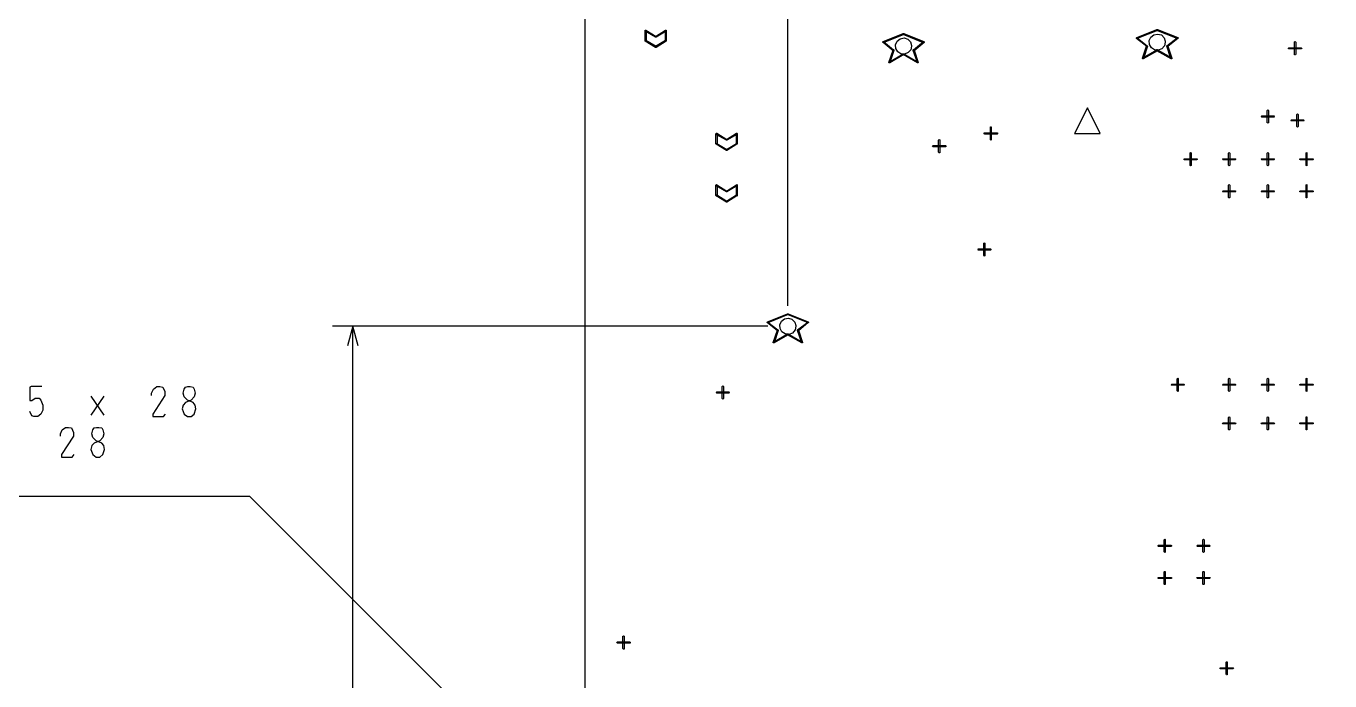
# Model space of a CAD drawing. Header units: millimetres. Extents: x 0 to 1189, y 35 to 806.
# Drawn here: x 420.8 to 538.6, y 523.8 to 582.9 of the extents above; entities that cross this region are included whole.
import ezdxf

# ---------------------------------------------------------------- set-up
doc = ezdxf.new("R2010")
doc.units = ezdxf.units.MM
doc.layers.add('Pen 1', color=7, linetype='Continuous')

msp = doc.modelspace()

# ---------------------------------------------------------------- linework, layer by layer
at = {"layer": 'Pen 1', "color": 7, "lineweight": 30}
for p, q in [((489.65, 557.62), (489.65, 624.53)), ((487.83, 555.78), (448.52, 555.78)), ((450.35, 395.9), (450.35, 555.78)), ((426.67, 549.47), (427.85, 547.75)), ((427.85, 549.47), (426.67, 547.75))]:
    msp.add_line(p, q, dxfattribs=at)
for points in [[(577.65, 395.9), (577.65, 432.58), (471.33, 432.58), (471.33, 617.75), (819.7, 617.75), (819.7, 432.58), (756.45, 432.58), (756.45, 395.9), (577.65, 395.9)], [(477.75, 581.97), (477.75, 581.95), (477.75, 581.92), (477.73, 581.9), (477.7, 581.9), (476.77, 582.45), (476.75, 582.47), (476.75, 582.53), (476.8, 582.53), (476.83, 582.53), (477.75, 581.97)], [(477.75, 581.97), (477.75, 581.95), (477.75, 581.92), (477.73, 581.9), (477.7, 581.9), (476.77, 582.45), (476.75, 582.47), (476.75, 582.53), (476.8, 582.53), (476.83, 582.53), (477.75, 581.97)], [(476.75, 582.5), (476.77, 582.53), (476.8, 582.53), (476.83, 582.53), (476.85, 582.5), (476.85, 581.58), (476.83, 581.55), (476.8, 581.53), (476.77, 581.55), (476.75, 581.58), (476.75, 582.5)], [(476.75, 582.5), (476.77, 582.53), (476.8, 582.53), (476.83, 582.53), (476.85, 582.5), (476.85, 581.58), (476.83, 581.55), (476.8, 581.53), (476.77, 581.55), (476.75, 581.58), (476.75, 582.5)], [(478.6, 582.53), (478.65, 582.53), (478.67, 582.53), (478.67, 582.47), (478.65, 582.45), (477.75, 581.9), (477.7, 581.9), (477.67, 581.92), (477.67, 581.95), (477.7, 581.97), (478.6, 582.53)], [(478.6, 582.53), (478.65, 582.53), (478.67, 582.53), (478.67, 582.47), (478.65, 582.45), (477.75, 581.9), (477.7, 581.9), (477.67, 581.92), (477.67, 581.95), (477.7, 581.97), (478.6, 582.53)], [(478.67, 581.58), (478.67, 581.55), (478.62, 581.53), (478.6, 581.55), (478.6, 581.58), (478.6, 582.5), (478.6, 582.53), (478.62, 582.53), (478.67, 582.53), (478.67, 582.5), (478.67, 581.58)], [(478.67, 581.58), (478.67, 581.55), (478.62, 581.53), (478.6, 581.55), (478.6, 581.58), (478.6, 582.5), (478.6, 582.53), (478.62, 582.53), (478.67, 582.53), (478.67, 582.5), (478.67, 581.58)], [(500.08, 582.22), (500.12, 582.22), (500.15, 582.2), (500.15, 582.17), (500.12, 582.15), (498.27, 581.4), (498.25, 581.42), (498.23, 581.45), (498.23, 581.47), (498.25, 581.5), (500.08, 582.22)], [(500.08, 582.22), (500.12, 582.22), (500.15, 582.2), (500.15, 582.17), (500.12, 582.15), (498.27, 581.4), (498.25, 581.42), (498.23, 581.45), (498.23, 581.47), (498.25, 581.5), (500.08, 582.22)], [(501.95, 581.5), (501.98, 581.47), (501.98, 581.45), (501.95, 581.42), (501.92, 581.4), (500.08, 582.15), (500.05, 582.17), (500.05, 582.2), (500.08, 582.22), (500.12, 582.22), (501.95, 581.5)], [(501.95, 581.5), (501.98, 581.47), (501.98, 581.45), (501.95, 581.42), (501.92, 581.4), (500.08, 582.15), (500.05, 582.17), (500.05, 582.2), (500.08, 582.22), (500.12, 582.22), (501.95, 581.5)], [(523, 582.6), (523.05, 582.6), (523.08, 582.58), (523.08, 582.53), (523.05, 582.5), (523.03, 582.5), (523.05, 582.5), (521.2, 581.78), (521.17, 581.78), (521.15, 581.8), (521.15, 581.85), (521.17, 581.88), (523, 582.6)], [(523, 582.6), (523.05, 582.6), (523.08, 582.58), (523.08, 582.53), (523.05, 582.5), (523.03, 582.5), (523.05, 582.5), (521.2, 581.78), (521.17, 581.78), (521.15, 581.8), (521.15, 581.85), (521.17, 581.88), (523, 582.6)], [(523.75, 581.45), (523.67, 581.12), (523.45, 580.85), (523.12, 580.72), (522.78, 580.75), (522.5, 580.95), (522.33, 581.25), (522.3, 581.6), (522.45, 581.9), (522.72, 582.12), (523.05, 582.17), (523.4, 582.1), (523.65, 581.85), (523.75, 581.53), (523.75, 581.45)], [(523.75, 581.45), (523.67, 581.12), (523.45, 580.85), (523.12, 580.72), (522.78, 580.75), (522.5, 580.95), (522.33, 581.25), (522.3, 581.6), (522.45, 581.9), (522.72, 582.12), (523.05, 582.17), (523.4, 582.1), (523.65, 581.85), (523.75, 581.53), (523.75, 581.45)], [(524.88, 581.88), (524.9, 581.85), (524.9, 581.8), (524.88, 581.78), (524.85, 581.78), (524.83, 581.78), (523, 582.5), (522.97, 582.53), (522.97, 582.58), (523, 582.6), (523.03, 582.6), (523.05, 582.6), (524.88, 581.88)], [(524.88, 581.88), (524.9, 581.85), (524.9, 581.8), (524.88, 581.78), (524.85, 581.78), (524.83, 581.78), (523, 582.5), (522.97, 582.53), (522.97, 582.58), (523, 582.6), (523.03, 582.6), (523.05, 582.6), (524.88, 581.88)], [(476.77, 581.53), (476.75, 581.58), (476.75, 581.6), (476.8, 581.62), (476.83, 581.62), (477.75, 581.08), (477.75, 581.03), (477.75, 581), (477.73, 580.97), (477.7, 580.97), (476.77, 581.53)], [(476.77, 581.53), (476.75, 581.58), (476.75, 581.6), (476.8, 581.62), (476.83, 581.62), (477.75, 581.08), (477.75, 581.03), (477.75, 581), (477.73, 580.97), (477.7, 580.97), (476.77, 581.53)], [(477.75, 580.97), (477.7, 580.97), (477.67, 581), (477.67, 581.03), (477.7, 581.08), (478.6, 581.62), (478.65, 581.62), (478.67, 581.6), (478.67, 581.58), (478.65, 581.53), (477.75, 580.97)], [(477.75, 580.97), (477.7, 580.97), (477.67, 581), (477.67, 581.03), (477.7, 581.08), (478.6, 581.62), (478.65, 581.62), (478.67, 581.6), (478.67, 581.58), (478.65, 581.53), (477.75, 580.97)], [(498.25, 581.42), (498.23, 581.45), (498.23, 581.47), (498.25, 581.5), (498.3, 581.5), (499.2, 580.75), (499.23, 580.72), (499.23, 580.7), (499.2, 580.67), (499.15, 580.67), (498.25, 581.42)], [(498.25, 581.42), (498.23, 581.45), (498.23, 581.47), (498.25, 581.5), (498.3, 581.5), (499.2, 580.75), (499.23, 580.72), (499.23, 580.7), (499.2, 580.67), (499.15, 580.67), (498.25, 581.42)], [(499.15, 580.72), (499.17, 580.75), (499.2, 580.78), (499.23, 580.75), (499.23, 580.7), (498.85, 579.6), (498.85, 579.58), (498.8, 579.58), (498.77, 579.6), (498.77, 579.62), (499.15, 580.72)], [(499.15, 580.72), (499.17, 580.75), (499.2, 580.78), (499.23, 580.75), (499.23, 580.7), (498.85, 579.6), (498.85, 579.58), (498.8, 579.58), (498.77, 579.6), (498.77, 579.62), (499.15, 580.72)], [(500.83, 581.1), (500.75, 580.75), (500.52, 580.5), (500.2, 580.35), (499.85, 580.4), (499.58, 580.58), (499.4, 580.88), (499.38, 581.22), (499.52, 581.55), (499.8, 581.75), (500.15, 581.83), (500.48, 581.72), (500.73, 581.47), (500.83, 581.15), (500.83, 581.1)], [(500.83, 581.1), (500.75, 580.75), (500.52, 580.5), (500.2, 580.35), (499.85, 580.4), (499.58, 580.58), (499.4, 580.88), (499.38, 581.22), (499.52, 581.55), (499.8, 581.75), (500.15, 581.83), (500.48, 581.72), (500.73, 581.47), (500.83, 581.15), (500.83, 581.1)], [(501.05, 580.67), (501, 580.67), (500.98, 580.7), (500.98, 580.72), (501, 580.75), (501.9, 581.5), (501.95, 581.5), (501.98, 581.47), (501.98, 581.45), (501.98, 581.42), (501.05, 580.67)], [(501.05, 580.67), (501, 580.67), (500.98, 580.7), (500.98, 580.72), (501, 580.75), (501.9, 581.5), (501.95, 581.5), (501.98, 581.47), (501.98, 581.45), (501.98, 581.42), (501.05, 580.67)], [(501.42, 579.62), (501.42, 579.6), (501.4, 579.58), (501.38, 579.58), (501.35, 579.6), (500.98, 580.7), (500.98, 580.75), (501, 580.78), (501.05, 580.75), (501.05, 580.72), (501.42, 579.62)], [(501.42, 579.62), (501.42, 579.6), (501.4, 579.58), (501.38, 579.58), (501.35, 579.6), (500.98, 580.7), (500.98, 580.75), (501, 580.78), (501.05, 580.75), (501.05, 580.72), (501.42, 579.62)], [(521.15, 581.78), (521.15, 581.83), (521.15, 581.85), (521.17, 581.88), (521.22, 581.85), (522.12, 581.12), (522.15, 581.1), (522.15, 581.05), (522.1, 581.05), (522.08, 581.05), (521.15, 581.78)], [(521.15, 581.78), (521.15, 581.83), (521.15, 581.85), (521.17, 581.88), (521.22, 581.85), (522.12, 581.12), (522.15, 581.1), (522.15, 581.05), (522.1, 581.05), (522.08, 581.05), (521.15, 581.78)], [(522.05, 581.1), (522.08, 581.12), (522.12, 581.12), (522.15, 581.1), (522.15, 581.08), (521.78, 579.97), (521.75, 579.95), (521.72, 579.95), (521.7, 579.97), (521.7, 580), (522.05, 581.1)], [(522.05, 581.1), (522.08, 581.12), (522.12, 581.12), (522.15, 581.1), (522.15, 581.08), (521.78, 579.97), (521.75, 579.95), (521.72, 579.95), (521.7, 579.97), (521.7, 580), (522.05, 581.1)], [(521.75, 579.95), (521.72, 579.95), (521.7, 579.97), (521.7, 580), (521.72, 580.03), (523, 580.75), (523.03, 580.78), (523.05, 580.75), (523.08, 580.7), (523.05, 580.67), (521.75, 579.95)], [(521.75, 579.95), (521.72, 579.95), (521.7, 579.97), (521.7, 580), (521.72, 580.03), (523, 580.75), (523.03, 580.78), (523.05, 580.75), (523.08, 580.7), (523.05, 580.67), (521.75, 579.95)], [(523, 580.67), (522.97, 580.7), (522.97, 580.75), (523, 580.78), (523.05, 580.75), (524.33, 580.03), (524.35, 580), (524.35, 579.97), (524.33, 579.95), (524.28, 579.95), (523, 580.67)], [(523, 580.67), (522.97, 580.7), (522.97, 580.75), (523, 580.78), (523.05, 580.75), (524.33, 580.03), (524.35, 580), (524.35, 579.97), (524.33, 579.95), (524.28, 579.95), (523, 580.67)], [(523.97, 581.05), (523.92, 581.05), (523.9, 581.05), (523.9, 581.1), (523.9, 581.12), (524.83, 581.85), (524.85, 581.88), (524.9, 581.85), (524.9, 581.83), (524.88, 581.78), (523.97, 581.05)], [(523.97, 581.05), (523.92, 581.05), (523.9, 581.05), (523.9, 581.1), (523.9, 581.12), (524.83, 581.85), (524.85, 581.88), (524.9, 581.85), (524.9, 581.83), (524.88, 581.78), (523.97, 581.05)], [(524.35, 580), (524.35, 579.97), (524.33, 579.95), (524.28, 579.95), (524.25, 579.97), (523.9, 581.08), (523.9, 581.1), (523.92, 581.12), (523.95, 581.12), (523.97, 581.1), (524.35, 580)], [(524.35, 580), (524.35, 579.97), (524.33, 579.95), (524.28, 579.95), (524.25, 579.97), (523.9, 581.08), (523.9, 581.1), (523.92, 581.12), (523.95, 581.12), (523.97, 581.1), (524.35, 580)], [(534.92, 580.85), (534.88, 580.85), (534.88, 580.9), (534.88, 580.92), (534.92, 580.95), (536.03, 580.95), (536.05, 580.92), (536.08, 580.9), (536.05, 580.85), (536.03, 580.85), (534.92, 580.85)], [(534.92, 580.85), (534.88, 580.85), (534.88, 580.9), (534.88, 580.92), (534.92, 580.95), (536.03, 580.95), (536.05, 580.92), (536.08, 580.9), (536.05, 580.85), (536.03, 580.85), (534.92, 580.85)], [(535.42, 581.45), (535.42, 581.47), (535.47, 581.5), (535.5, 581.47), (535.53, 581.45), (535.53, 580.35), (535.5, 580.3), (535.47, 580.3), (535.42, 580.3), (535.42, 580.35), (535.42, 581.45)], [(535.42, 581.45), (535.42, 581.47), (535.47, 581.5), (535.5, 581.47), (535.53, 581.45), (535.53, 580.35), (535.5, 580.3), (535.47, 580.3), (535.42, 580.3), (535.42, 580.35), (535.42, 581.45)], [(498.85, 579.58), (498.8, 579.58), (498.77, 579.6), (498.77, 579.62), (498.8, 579.65), (500.08, 580.4), (500.12, 580.4), (500.15, 580.38), (500.15, 580.35), (500.12, 580.33), (498.85, 579.58)], [(498.85, 579.58), (498.8, 579.58), (498.77, 579.6), (498.77, 579.62), (498.8, 579.65), (500.08, 580.4), (500.12, 580.4), (500.15, 580.38), (500.15, 580.35), (500.12, 580.33), (498.85, 579.58)], [(500.08, 580.33), (500.05, 580.35), (500.05, 580.38), (500.1, 580.4), (500.12, 580.4), (501.4, 579.65), (501.42, 579.62), (501.42, 579.6), (501.4, 579.58), (501.35, 579.58), (500.08, 580.33)], [(500.08, 580.33), (500.05, 580.35), (500.05, 580.38), (500.1, 580.4), (500.12, 580.4), (501.4, 579.65), (501.42, 579.62), (501.42, 579.6), (501.4, 579.58), (501.35, 579.58), (500.08, 580.33)], [(516.72, 575.53), (515.55, 573.2), (517.88, 573.2), (516.72, 575.53)], [(516.72, 575.53), (515.55, 573.2), (517.88, 573.2), (516.72, 575.53)], [(532.97, 575.28), (533, 575.3), (533.03, 575.33), (533.05, 575.3), (533.08, 575.28), (533.08, 574.17), (533.05, 574.15), (533.03, 574.12), (533, 574.15), (532.97, 574.17), (532.97, 575.28)], [(532.97, 575.28), (533, 575.3), (533.03, 575.33), (533.05, 575.3), (533.08, 575.28), (533.08, 574.17), (533.05, 574.15), (533.03, 574.12), (533, 574.15), (532.97, 574.17), (532.97, 575.28)], [(535.65, 574.92), (535.67, 574.95), (535.7, 574.97), (535.72, 574.95), (535.75, 574.92), (535.75, 573.83), (535.72, 573.8), (535.7, 573.78), (535.67, 573.8), (535.65, 573.83), (535.65, 574.92)], [(535.65, 574.92), (535.67, 574.95), (535.7, 574.97), (535.72, 574.95), (535.75, 574.92), (535.75, 573.83), (535.72, 573.8), (535.7, 573.78), (535.67, 573.8), (535.65, 573.83), (535.65, 574.92)], [(507.95, 573.75), (507.95, 573.8), (508, 573.8), (508.02, 573.8), (508.02, 573.75), (508.02, 572.65), (508.02, 572.62), (508, 572.6), (507.95, 572.62), (507.95, 572.65), (507.95, 573.75)], [(507.95, 573.75), (507.95, 573.8), (508, 573.8), (508.02, 573.8), (508.02, 573.75), (508.02, 572.65), (508.02, 572.62), (508, 572.6), (507.95, 572.62), (507.95, 572.65), (507.95, 573.75)], [(532.47, 574.67), (532.45, 574.7), (532.42, 574.72), (532.45, 574.75), (532.47, 574.78), (533.58, 574.78), (533.6, 574.75), (533.62, 574.72), (533.6, 574.7), (533.58, 574.67), (532.47, 574.67)], [(532.47, 574.67), (532.45, 574.7), (532.42, 574.72), (532.45, 574.75), (532.47, 574.78), (533.58, 574.78), (533.6, 574.75), (533.62, 574.72), (533.6, 574.7), (533.58, 574.67), (532.47, 574.67)], [(535.15, 574.33), (535.12, 574.35), (535.1, 574.38), (535.12, 574.4), (535.15, 574.42), (536.25, 574.42), (536.28, 574.4), (536.3, 574.38), (536.28, 574.35), (536.25, 574.33), (535.15, 574.33)], [(535.15, 574.33), (535.12, 574.35), (535.1, 574.38), (535.12, 574.4), (535.15, 574.42), (536.25, 574.42), (536.28, 574.4), (536.3, 574.38), (536.28, 574.35), (536.25, 574.33), (535.15, 574.33)], [(484.15, 572.67), (484.17, 572.62), (484.15, 572.6), (484.12, 572.58), (484.1, 572.58), (483.17, 573.12), (483.15, 573.17), (483.17, 573.2), (483.2, 573.22), (483.23, 573.22), (484.15, 572.67)], [(484.15, 572.67), (484.17, 572.62), (484.15, 572.6), (484.12, 572.58), (484.1, 572.58), (483.17, 573.12), (483.15, 573.17), (483.17, 573.2), (483.2, 573.22), (483.23, 573.22), (484.15, 572.67)], [(483.15, 573.17), (483.17, 573.2), (483.2, 573.22), (483.23, 573.2), (483.25, 573.17), (483.25, 572.25), (483.23, 572.22), (483.2, 572.22), (483.17, 572.22), (483.15, 572.25), (483.15, 573.17)], [(483.15, 573.17), (483.17, 573.2), (483.2, 573.22), (483.23, 573.2), (483.25, 573.17), (483.25, 572.25), (483.23, 572.22), (483.2, 572.22), (483.17, 572.22), (483.15, 572.25), (483.15, 573.17)], [(485.02, 573.22), (485.05, 573.22), (485.08, 573.2), (485.08, 573.17), (485.05, 573.12), (484.15, 572.58), (484.1, 572.58), (484.08, 572.6), (484.08, 572.62), (484.1, 572.67), (485.02, 573.22)], [(485.02, 573.22), (485.05, 573.22), (485.08, 573.2), (485.08, 573.17), (485.05, 573.12), (484.15, 572.58), (484.1, 572.58), (484.08, 572.6), (484.08, 572.62), (484.1, 572.67), (485.02, 573.22)], [(485.08, 572.25), (485.08, 572.22), (485.05, 572.22), (485, 572.22), (485, 572.25), (485, 573.17), (485, 573.2), (485.05, 573.22), (485.08, 573.2), (485.08, 573.17), (485.08, 572.25)], [(485.08, 572.25), (485.08, 572.22), (485.05, 572.22), (485, 572.22), (485, 572.25), (485, 573.17), (485, 573.2), (485.05, 573.22), (485.08, 573.2), (485.08, 573.17), (485.08, 572.25)], [(503.27, 572.6), (503.3, 572.62), (503.33, 572.65), (503.38, 572.62), (503.38, 572.6), (503.38, 571.5), (503.38, 571.45), (503.33, 571.45), (503.3, 571.45), (503.27, 571.5), (503.27, 572.6)], [(503.27, 572.6), (503.3, 572.62), (503.33, 572.65), (503.38, 572.62), (503.38, 572.6), (503.38, 571.5), (503.38, 571.45), (503.33, 571.45), (503.3, 571.45), (503.27, 571.5), (503.27, 572.6)], [(507.45, 573.15), (507.4, 573.17), (507.4, 573.2), (507.4, 573.25), (507.45, 573.25), (508.55, 573.25), (508.58, 573.25), (508.58, 573.2), (508.58, 573.17), (508.55, 573.15), (507.45, 573.15)], [(507.45, 573.15), (507.4, 573.17), (507.4, 573.2), (507.4, 573.25), (507.45, 573.25), (508.55, 573.25), (508.58, 573.25), (508.58, 573.2), (508.58, 573.17), (508.55, 573.15), (507.45, 573.15)], [(483.17, 572.22), (483.15, 572.25), (483.17, 572.28), (483.2, 572.3), (483.23, 572.3), (484.15, 571.75), (484.17, 571.72), (484.15, 571.67), (484.12, 571.67), (484.1, 571.67), (483.17, 572.22)], [(483.17, 572.22), (483.15, 572.25), (483.17, 572.28), (483.2, 572.3), (483.23, 572.3), (484.15, 571.75), (484.17, 571.72), (484.15, 571.67), (484.12, 571.67), (484.1, 571.67), (483.17, 572.22)], [(484.15, 571.67), (484.1, 571.67), (484.08, 571.67), (484.08, 571.72), (484.1, 571.75), (485.02, 572.3), (485.05, 572.3), (485.08, 572.28), (485.08, 572.25), (485.05, 572.22), (484.15, 571.67)], [(484.15, 571.67), (484.1, 571.67), (484.08, 571.67), (484.08, 571.72), (484.1, 571.75), (485.02, 572.3), (485.05, 572.3), (485.08, 572.28), (485.08, 572.25), (485.05, 572.22), (484.15, 571.67)], [(502.77, 572), (502.75, 572), (502.73, 572.05), (502.75, 572.08), (502.77, 572.1), (503.88, 572.1), (503.92, 572.08), (503.92, 572.05), (503.92, 572), (503.88, 572), (502.77, 572)], [(502.77, 572), (502.75, 572), (502.73, 572.05), (502.75, 572.08), (502.77, 572.1), (503.88, 572.1), (503.92, 572.08), (503.92, 572.05), (503.92, 572), (503.88, 572), (502.77, 572)], [(526, 571.42), (526, 571.45), (526.03, 571.47), (526.08, 571.45), (526.08, 571.42), (526.08, 570.33), (526.08, 570.3), (526.03, 570.28), (526, 570.3), (526, 570.33), (526, 571.42)], [(526, 571.42), (526, 571.45), (526.03, 571.47), (526.08, 571.45), (526.08, 571.42), (526.08, 570.33), (526.08, 570.3), (526.03, 570.28), (526, 570.3), (526, 570.33), (526, 571.42)], [(529.47, 571.42), (529.5, 571.45), (529.53, 571.47), (529.55, 571.45), (529.58, 571.42), (529.58, 570.33), (529.55, 570.3), (529.53, 570.28), (529.5, 570.3), (529.47, 570.33), (529.47, 571.42)], [(529.47, 571.42), (529.5, 571.45), (529.53, 571.47), (529.55, 571.45), (529.58, 571.42), (529.58, 570.33), (529.55, 570.3), (529.53, 570.28), (529.5, 570.3), (529.47, 570.33), (529.47, 571.42)], [(532.97, 571.42), (533, 571.45), (533.03, 571.47), (533.05, 571.45), (533.08, 571.42), (533.08, 570.33), (533.05, 570.3), (533.03, 570.28), (533, 570.3), (532.97, 570.33), (532.97, 571.42)], [(532.97, 571.42), (533, 571.45), (533.03, 571.47), (533.05, 571.45), (533.08, 571.42), (533.08, 570.33), (533.05, 570.3), (533.03, 570.28), (533, 570.3), (532.97, 570.33), (532.97, 571.42)], [(536.47, 571.42), (536.47, 571.45), (536.53, 571.47), (536.55, 571.45), (536.55, 571.42), (536.55, 570.33), (536.55, 570.3), (536.53, 570.28), (536.47, 570.3), (536.47, 570.33), (536.47, 571.42)], [(536.47, 571.42), (536.47, 571.45), (536.53, 571.47), (536.55, 571.45), (536.55, 571.42), (536.55, 570.33), (536.55, 570.3), (536.53, 570.28), (536.47, 570.3), (536.47, 570.33), (536.47, 571.42)], [(525.47, 570.83), (525.45, 570.85), (525.45, 570.88), (525.45, 570.9), (525.47, 570.92), (526.58, 570.92), (526.62, 570.9), (526.62, 570.88), (526.62, 570.85), (526.58, 570.83), (525.47, 570.83)], [(525.47, 570.83), (525.45, 570.85), (525.45, 570.88), (525.45, 570.9), (525.47, 570.92), (526.58, 570.92), (526.62, 570.9), (526.62, 570.88), (526.62, 570.85), (526.58, 570.83), (525.47, 570.83)], [(528.97, 570.83), (528.95, 570.85), (528.92, 570.88), (528.95, 570.9), (528.97, 570.92), (530.08, 570.92), (530.1, 570.9), (530.12, 570.88), (530.1, 570.85), (530.08, 570.83), (528.97, 570.83)], [(528.97, 570.83), (528.95, 570.85), (528.92, 570.88), (528.95, 570.9), (528.97, 570.92), (530.08, 570.92), (530.1, 570.9), (530.12, 570.88), (530.1, 570.85), (530.08, 570.83), (528.97, 570.83)], [(532.47, 570.83), (532.45, 570.85), (532.42, 570.88), (532.45, 570.9), (532.47, 570.92), (533.58, 570.92), (533.6, 570.9), (533.62, 570.88), (533.6, 570.85), (533.58, 570.83), (532.47, 570.83)], [(532.47, 570.83), (532.45, 570.85), (532.42, 570.88), (532.45, 570.9), (532.47, 570.92), (533.58, 570.92), (533.6, 570.9), (533.62, 570.88), (533.6, 570.85), (533.58, 570.83), (532.47, 570.83)], [(535.97, 570.83), (535.92, 570.85), (535.92, 570.88), (535.92, 570.9), (535.97, 570.92), (537.08, 570.92), (537.1, 570.9), (537.1, 570.88), (537.1, 570.85), (537.08, 570.83), (535.97, 570.83)], [(535.97, 570.83), (535.92, 570.85), (535.92, 570.88), (535.92, 570.9), (535.97, 570.92), (537.08, 570.92), (537.1, 570.9), (537.1, 570.88), (537.1, 570.85), (537.08, 570.83), (535.97, 570.83)], [(484.15, 568), (484.17, 567.97), (484.15, 567.95), (484.12, 567.92), (484.1, 567.92), (483.17, 568.47), (483.15, 568.5), (483.17, 568.55), (483.2, 568.58), (483.23, 568.55), (484.15, 568)], [(484.15, 568), (484.17, 567.97), (484.15, 567.95), (484.12, 567.92), (484.1, 567.92), (483.17, 568.47), (483.15, 568.5), (483.17, 568.55), (483.2, 568.58), (483.23, 568.55), (484.15, 568)], [(483.15, 568.53), (483.17, 568.55), (483.2, 568.58), (483.23, 568.55), (483.25, 568.53), (483.25, 567.6), (483.23, 567.58), (483.2, 567.55), (483.17, 567.58), (483.15, 567.6), (483.15, 568.53)], [(483.15, 568.53), (483.17, 568.55), (483.2, 568.58), (483.23, 568.55), (483.25, 568.53), (483.25, 567.6), (483.23, 567.58), (483.2, 567.55), (483.17, 567.58), (483.15, 567.6), (483.15, 568.53)], [(485.02, 568.55), (485.05, 568.58), (485.08, 568.55), (485.08, 568.5), (485.05, 568.47), (484.15, 567.92), (484.1, 567.92), (484.08, 567.95), (484.08, 567.97), (484.1, 568), (485.02, 568.55)], [(485.02, 568.55), (485.05, 568.58), (485.08, 568.55), (485.08, 568.5), (485.05, 568.47), (484.15, 567.92), (484.1, 567.92), (484.08, 567.95), (484.08, 567.97), (484.1, 568), (485.02, 568.55)], [(485.08, 567.6), (485.08, 567.58), (485.05, 567.55), (485, 567.58), (485, 567.6), (485, 568.53), (485, 568.55), (485.05, 568.58), (485.08, 568.55), (485.08, 568.53), (485.08, 567.6)], [(485.08, 567.6), (485.08, 567.58), (485.05, 567.55), (485, 567.58), (485, 567.6), (485, 568.53), (485, 568.55), (485.05, 568.58), (485.08, 568.55), (485.08, 568.53), (485.08, 567.6)], [(528.97, 567.92), (528.95, 567.92), (528.92, 567.97), (528.95, 568), (528.97, 568.03), (530.08, 568.03), (530.1, 568), (530.12, 567.97), (530.1, 567.92), (530.08, 567.92), (528.97, 567.92)], [(528.97, 567.92), (528.95, 567.92), (528.92, 567.97), (528.95, 568), (528.97, 568.03), (530.08, 568.03), (530.1, 568), (530.12, 567.97), (530.1, 567.92), (530.08, 567.92), (528.97, 567.92)], [(529.47, 568.53), (529.5, 568.55), (529.53, 568.58), (529.55, 568.55), (529.58, 568.53), (529.58, 567.42), (529.55, 567.38), (529.53, 567.38), (529.5, 567.38), (529.47, 567.42), (529.47, 568.53)], [(529.47, 568.53), (529.5, 568.55), (529.53, 568.58), (529.55, 568.55), (529.58, 568.53), (529.58, 567.42), (529.55, 567.38), (529.53, 567.38), (529.5, 567.38), (529.47, 567.42), (529.47, 568.53)], [(532.47, 567.92), (532.45, 567.92), (532.42, 567.97), (532.45, 568), (532.47, 568.03), (533.58, 568.03), (533.6, 568), (533.62, 567.97), (533.6, 567.92), (533.58, 567.92), (532.47, 567.92)], [(532.47, 567.92), (532.45, 567.92), (532.42, 567.97), (532.45, 568), (532.47, 568.03), (533.58, 568.03), (533.6, 568), (533.62, 567.97), (533.6, 567.92), (533.58, 567.92), (532.47, 567.92)], [(532.97, 568.53), (533, 568.55), (533.03, 568.58), (533.05, 568.55), (533.08, 568.53), (533.08, 567.42), (533.05, 567.38), (533.03, 567.38), (533, 567.38), (532.97, 567.42), (532.97, 568.53)], [(532.97, 568.53), (533, 568.55), (533.03, 568.58), (533.05, 568.55), (533.08, 568.53), (533.08, 567.42), (533.05, 567.38), (533.03, 567.38), (533, 567.38), (532.97, 567.42), (532.97, 568.53)], [(535.97, 567.92), (535.92, 567.92), (535.92, 567.97), (535.92, 568), (535.97, 568.03), (537.08, 568.03), (537.1, 568), (537.1, 567.97), (537.1, 567.92), (537.08, 567.92), (535.97, 567.92)], [(535.97, 567.92), (535.92, 567.92), (535.92, 567.97), (535.92, 568), (535.97, 568.03), (537.08, 568.03), (537.1, 568), (537.1, 567.97), (537.1, 567.92), (537.08, 567.92), (535.97, 567.92)], [(536.47, 568.53), (536.47, 568.55), (536.53, 568.58), (536.55, 568.55), (536.55, 568.53), (536.55, 567.42), (536.55, 567.38), (536.53, 567.38), (536.47, 567.38), (536.47, 567.42), (536.47, 568.53)], [(536.47, 568.53), (536.47, 568.55), (536.53, 568.58), (536.55, 568.55), (536.55, 568.53), (536.55, 567.42), (536.55, 567.38), (536.53, 567.38), (536.47, 567.38), (536.47, 567.42), (536.47, 568.53)], [(483.17, 567.58), (483.15, 567.6), (483.17, 567.62), (483.2, 567.65), (483.23, 567.65), (484.15, 567.1), (484.17, 567.08), (484.15, 567.03), (484.12, 567), (484.1, 567), (483.17, 567.58)], [(483.17, 567.58), (483.15, 567.6), (483.17, 567.62), (483.2, 567.65), (483.23, 567.65), (484.15, 567.1), (484.17, 567.08), (484.15, 567.03), (484.12, 567), (484.1, 567), (483.17, 567.58)], [(484.15, 567), (484.1, 567), (484.08, 567.03), (484.08, 567.08), (484.1, 567.1), (485.02, 567.65), (485.05, 567.65), (485.08, 567.62), (485.08, 567.6), (485.05, 567.58), (484.15, 567)], [(484.15, 567), (484.1, 567), (484.08, 567.03), (484.08, 567.08), (484.1, 567.1), (485.02, 567.65), (485.05, 567.65), (485.08, 567.62), (485.08, 567.6), (485.05, 567.58), (484.15, 567)], [(507.35, 563.28), (507.38, 563.3), (507.4, 563.33), (507.45, 563.3), (507.45, 563.28), (507.45, 562.17), (507.45, 562.15), (507.4, 562.12), (507.38, 562.15), (507.35, 562.17), (507.35, 563.28)], [(507.35, 563.28), (507.38, 563.3), (507.4, 563.33), (507.45, 563.3), (507.45, 563.28), (507.45, 562.17), (507.45, 562.15), (507.4, 562.12), (507.38, 562.15), (507.35, 562.17), (507.35, 563.28)], [(506.85, 562.67), (506.83, 562.7), (506.8, 562.72), (506.83, 562.75), (506.85, 562.78), (507.95, 562.78), (508, 562.75), (508, 562.72), (508, 562.7), (507.95, 562.67), (506.85, 562.67)], [(506.85, 562.67), (506.83, 562.7), (506.8, 562.72), (506.83, 562.75), (506.85, 562.78), (507.95, 562.78), (508, 562.75), (508, 562.72), (508, 562.7), (507.95, 562.67), (506.85, 562.67)], [(489.62, 556.92), (489.67, 556.92), (489.7, 556.9), (489.7, 556.88), (489.67, 556.85), (487.83, 556.1), (487.8, 556.1), (487.77, 556.12), (487.77, 556.17), (487.8, 556.2), (489.62, 556.92)], [(489.62, 556.92), (489.67, 556.92), (489.7, 556.9), (489.7, 556.88), (489.67, 556.85), (487.83, 556.1), (487.8, 556.1), (487.77, 556.12), (487.77, 556.17), (487.8, 556.2), (489.62, 556.92)], [(487.77, 556.12), (487.77, 556.15), (487.77, 556.17), (487.8, 556.2), (487.85, 556.17), (488.75, 555.45), (488.77, 555.42), (488.77, 555.4), (488.73, 555.38), (488.7, 555.38), (487.77, 556.12)], [(487.77, 556.12), (487.77, 556.15), (487.77, 556.17), (487.8, 556.2), (487.85, 556.17), (488.75, 555.45), (488.77, 555.42), (488.77, 555.4), (488.73, 555.38), (488.7, 555.38), (487.77, 556.12)], [(490.38, 555.78), (490.3, 555.45), (490.08, 555.17), (489.75, 555.05), (489.4, 555.1), (489.12, 555.28), (488.95, 555.58), (488.92, 555.92), (489.08, 556.25), (489.35, 556.45), (489.7, 556.53), (490.02, 556.42), (490.27, 556.17), (490.38, 555.85), (490.38, 555.78)], [(490.38, 555.78), (490.3, 555.45), (490.08, 555.17), (489.75, 555.05), (489.4, 555.1), (489.12, 555.28), (488.95, 555.58), (488.92, 555.92), (489.08, 556.25), (489.35, 556.45), (489.7, 556.53), (490.02, 556.42), (490.27, 556.17), (490.38, 555.85), (490.38, 555.78)], [(491.5, 556.2), (491.52, 556.17), (491.52, 556.12), (491.5, 556.1), (491.48, 556.1), (489.62, 556.85), (489.6, 556.88), (489.6, 556.9), (489.62, 556.92), (489.67, 556.92), (491.5, 556.2)], [(491.5, 556.2), (491.52, 556.17), (491.52, 556.12), (491.5, 556.1), (491.48, 556.1), (489.62, 556.85), (489.6, 556.88), (489.6, 556.9), (489.62, 556.92), (489.67, 556.92), (491.5, 556.2)], [(490.6, 555.38), (490.55, 555.38), (490.52, 555.4), (490.52, 555.42), (490.52, 555.45), (491.45, 556.17), (491.5, 556.2), (491.52, 556.17), (491.52, 556.15), (491.5, 556.12), (490.6, 555.38)], [(490.6, 555.38), (490.55, 555.38), (490.52, 555.4), (490.52, 555.42), (490.52, 555.45), (491.45, 556.17), (491.5, 556.2), (491.52, 556.17), (491.52, 556.15), (491.5, 556.12), (490.6, 555.38)], [(450.83, 554.03), (450.35, 555.78), (449.88, 554.03)], [(488.7, 555.42), (488.7, 555.45), (488.75, 555.45), (488.77, 555.45), (488.77, 555.4), (488.4, 554.3), (488.38, 554.28), (488.35, 554.28), (488.33, 554.3), (488.33, 554.33), (488.7, 555.42)], [(488.7, 555.42), (488.7, 555.45), (488.75, 555.45), (488.77, 555.45), (488.77, 555.4), (488.4, 554.3), (488.38, 554.28), (488.35, 554.28), (488.33, 554.3), (488.33, 554.33), (488.7, 555.42)], [(488.4, 554.28), (488.35, 554.28), (488.33, 554.3), (488.33, 554.33), (488.35, 554.35), (489.62, 555.1), (489.65, 555.1), (489.7, 555.08), (489.7, 555.05), (489.67, 555), (488.4, 554.28)], [(488.4, 554.28), (488.35, 554.28), (488.33, 554.3), (488.33, 554.33), (488.35, 554.35), (489.62, 555.1), (489.65, 555.1), (489.7, 555.08), (489.7, 555.05), (489.67, 555), (488.4, 554.28)], [(489.62, 555), (489.6, 555.05), (489.6, 555.08), (489.62, 555.1), (489.67, 555.1), (490.95, 554.35), (490.98, 554.33), (490.98, 554.3), (490.95, 554.28), (490.9, 554.28), (489.62, 555)], [(489.62, 555), (489.6, 555.05), (489.6, 555.08), (489.62, 555.1), (489.67, 555.1), (490.95, 554.35), (490.98, 554.33), (490.98, 554.3), (490.95, 554.28), (490.9, 554.28), (489.62, 555)], [(490.98, 554.33), (490.98, 554.3), (490.95, 554.28), (490.9, 554.28), (490.9, 554.3), (490.52, 555.4), (490.52, 555.45), (490.55, 555.45), (490.58, 555.45), (490.6, 555.42), (490.98, 554.33)], [(490.98, 554.33), (490.98, 554.3), (490.95, 554.28), (490.9, 554.28), (490.9, 554.3), (490.52, 555.4), (490.52, 555.45), (490.55, 555.45), (490.58, 555.45), (490.6, 555.42), (490.98, 554.33)], [(422.25, 550.33), (421.27, 550.33), (421.17, 550.28), (421.17, 549.08), (421.35, 549.08), (421.65, 549.3), (422, 549.3), (422.17, 549.12), (422.35, 548.67), (422.35, 548.2), (422.17, 547.85), (421.9, 547.62), (421.52, 547.62), (421.35, 547.7), (421.17, 548.1)], [(432.17, 549.53), (432.17, 549.75), (432.35, 550.1), (432.65, 550.33), (432.9, 550.33), (433.17, 550.28), (433.35, 549.88), (433.35, 549.53), (432.27, 547.85), (432.27, 547.62), (433.25, 547.62), (433.42, 547.85)], [(435.45, 550.33), (435.65, 550.33), (435.92, 550.28), (436, 550.1), (436.1, 549.75), (436, 549.4), (435.75, 549.12), (435.23, 548.9), (435.02, 548.67), (434.92, 548.33), (435.1, 547.85), (435.4, 547.62), (435.75, 547.62), (436, 547.85), (436.17, 548.33), (436.1, 548.67), (435.92, 548.9), (435.4, 549.12), (435.1, 549.4), (435.02, 549.75), (435.1, 550.1), (435.23, 550.28), (435.45, 550.33)], [(483.73, 550.35), (483.75, 550.38), (483.77, 550.4), (483.8, 550.38), (483.83, 550.35), (483.83, 549.25), (483.8, 549.22), (483.77, 549.2), (483.75, 549.22), (483.73, 549.25), (483.73, 550.35)], [(483.73, 550.35), (483.75, 550.38), (483.77, 550.4), (483.8, 550.38), (483.83, 550.35), (483.83, 549.25), (483.8, 549.22), (483.77, 549.2), (483.75, 549.22), (483.73, 549.25), (483.73, 550.35)], [(524.33, 550.45), (524.3, 550.47), (524.28, 550.5), (524.3, 550.53), (524.33, 550.55), (525.42, 550.55), (525.45, 550.53), (525.47, 550.5), (525.45, 550.47), (525.42, 550.45), (524.33, 550.45)], [(524.33, 550.45), (524.3, 550.47), (524.28, 550.5), (524.3, 550.53), (524.33, 550.55), (525.42, 550.55), (525.45, 550.53), (525.47, 550.5), (525.45, 550.47), (525.42, 550.45), (524.33, 550.45)], [(524.83, 551.05), (524.85, 551.08), (524.88, 551.1), (524.9, 551.08), (524.92, 551.05), (524.92, 549.95), (524.9, 549.92), (524.88, 549.9), (524.85, 549.92), (524.83, 549.95), (524.83, 551.05)], [(524.83, 551.05), (524.85, 551.08), (524.88, 551.1), (524.9, 551.08), (524.92, 551.05), (524.92, 549.95), (524.9, 549.92), (524.88, 549.9), (524.85, 549.92), (524.83, 549.95), (524.83, 551.05)], [(528.97, 550.45), (528.95, 550.47), (528.92, 550.5), (528.95, 550.53), (528.97, 550.55), (530.08, 550.55), (530.1, 550.53), (530.12, 550.5), (530.1, 550.47), (530.08, 550.45), (528.97, 550.45)], [(528.97, 550.45), (528.95, 550.47), (528.92, 550.5), (528.95, 550.53), (528.97, 550.55), (530.08, 550.55), (530.1, 550.53), (530.12, 550.5), (530.1, 550.47), (530.08, 550.45), (528.97, 550.45)], [(529.47, 551.05), (529.5, 551.08), (529.53, 551.1), (529.55, 551.08), (529.58, 551.05), (529.58, 549.95), (529.55, 549.92), (529.53, 549.9), (529.5, 549.92), (529.47, 549.95), (529.47, 551.05)], [(529.47, 551.05), (529.5, 551.08), (529.53, 551.1), (529.55, 551.08), (529.58, 551.05), (529.58, 549.95), (529.55, 549.92), (529.53, 549.9), (529.5, 549.92), (529.47, 549.95), (529.47, 551.05)], [(532.47, 550.45), (532.45, 550.47), (532.42, 550.5), (532.45, 550.53), (532.47, 550.55), (533.58, 550.55), (533.6, 550.53), (533.62, 550.5), (533.6, 550.47), (533.58, 550.45), (532.47, 550.45)], [(532.47, 550.45), (532.45, 550.47), (532.42, 550.5), (532.45, 550.53), (532.47, 550.55), (533.58, 550.55), (533.6, 550.53), (533.62, 550.5), (533.6, 550.47), (533.58, 550.45), (532.47, 550.45)], [(532.97, 551.05), (533, 551.08), (533.03, 551.1), (533.05, 551.08), (533.08, 551.05), (533.08, 549.95), (533.05, 549.92), (533.03, 549.9), (533, 549.92), (532.97, 549.95), (532.97, 551.05)], [(532.97, 551.05), (533, 551.08), (533.03, 551.1), (533.05, 551.08), (533.08, 551.05), (533.08, 549.95), (533.05, 549.92), (533.03, 549.9), (533, 549.92), (532.97, 549.95), (532.97, 551.05)], [(535.97, 550.45), (535.92, 550.47), (535.92, 550.5), (535.92, 550.53), (535.97, 550.55), (537.08, 550.55), (537.1, 550.53), (537.1, 550.5), (537.1, 550.47), (537.08, 550.45), (535.97, 550.45)], [(535.97, 550.45), (535.92, 550.47), (535.92, 550.5), (535.92, 550.53), (535.97, 550.55), (537.08, 550.55), (537.1, 550.53), (537.1, 550.5), (537.1, 550.47), (537.08, 550.45), (535.97, 550.45)], [(536.47, 551.05), (536.47, 551.08), (536.53, 551.1), (536.55, 551.08), (536.55, 551.05), (536.55, 549.95), (536.55, 549.92), (536.53, 549.9), (536.47, 549.92), (536.47, 549.95), (536.47, 551.05)], [(536.47, 551.05), (536.47, 551.08), (536.53, 551.1), (536.55, 551.08), (536.55, 551.05), (536.55, 549.95), (536.55, 549.92), (536.53, 549.9), (536.47, 549.92), (536.47, 549.95), (536.47, 551.05)], [(483.23, 549.75), (483.2, 549.78), (483.17, 549.8), (483.2, 549.83), (483.23, 549.85), (484.33, 549.85), (484.35, 549.83), (484.38, 549.8), (484.35, 549.78), (484.33, 549.75), (483.23, 549.75)], [(483.23, 549.75), (483.2, 549.78), (483.17, 549.8), (483.2, 549.83), (483.23, 549.85), (484.33, 549.85), (484.35, 549.83), (484.38, 549.8), (484.35, 549.78), (484.33, 549.75), (483.23, 549.75)], [(423.92, 545.85), (423.92, 546.08), (424.1, 546.42), (424.4, 546.65), (424.65, 546.65), (424.92, 546.6), (425.1, 546.2), (425.1, 545.85), (424.02, 544.2), (424.02, 543.97), (425, 543.97), (425.17, 544.2)], [(427.2, 546.65), (427.4, 546.65), (427.67, 546.6), (427.75, 546.42), (427.85, 546.08), (427.75, 545.75), (427.5, 545.45), (426.98, 545.22), (426.77, 545), (426.67, 544.65), (426.85, 544.2), (427.15, 543.97), (427.5, 543.97), (427.75, 544.2), (427.92, 544.65), (427.85, 545), (427.67, 545.22), (427.15, 545.45), (426.85, 545.75), (426.77, 546.08), (426.85, 546.42), (426.98, 546.6), (427.2, 546.65)], [(528.97, 546.97), (528.95, 546.97), (528.92, 547), (528.95, 547.05), (528.97, 547.05), (530.08, 547.05), (530.1, 547.05), (530.12, 547), (530.1, 546.97), (530.08, 546.97), (528.97, 546.97)], [(528.97, 546.97), (528.95, 546.97), (528.92, 547), (528.95, 547.05), (528.97, 547.05), (530.08, 547.05), (530.1, 547.05), (530.12, 547), (530.1, 546.97), (530.08, 546.97), (528.97, 546.97)], [(529.47, 547.55), (529.5, 547.6), (529.53, 547.6), (529.55, 547.6), (529.58, 547.55), (529.58, 546.45), (529.55, 546.42), (529.53, 546.42), (529.5, 546.42), (529.47, 546.45), (529.47, 547.55)], [(529.47, 547.55), (529.5, 547.6), (529.53, 547.6), (529.55, 547.6), (529.58, 547.55), (529.58, 546.45), (529.55, 546.42), (529.53, 546.42), (529.5, 546.42), (529.47, 546.45), (529.47, 547.55)], [(532.47, 546.97), (532.45, 546.97), (532.42, 547), (532.45, 547.05), (532.47, 547.05), (533.58, 547.05), (533.6, 547.05), (533.62, 547), (533.6, 546.97), (533.58, 546.97), (532.47, 546.97)], [(532.47, 546.97), (532.45, 546.97), (532.42, 547), (532.45, 547.05), (532.47, 547.05), (533.58, 547.05), (533.6, 547.05), (533.62, 547), (533.6, 546.97), (533.58, 546.97), (532.47, 546.97)], [(532.97, 547.55), (533, 547.6), (533.03, 547.6), (533.05, 547.6), (533.08, 547.55), (533.08, 546.45), (533.05, 546.42), (533.03, 546.42), (533, 546.42), (532.97, 546.45), (532.97, 547.55)], [(532.97, 547.55), (533, 547.6), (533.03, 547.6), (533.05, 547.6), (533.08, 547.55), (533.08, 546.45), (533.05, 546.42), (533.03, 546.42), (533, 546.42), (532.97, 546.45), (532.97, 547.55)], [(535.97, 546.97), (535.92, 546.97), (535.92, 547), (535.92, 547.05), (535.97, 547.05), (537.08, 547.05), (537.1, 547.05), (537.1, 547), (537.1, 546.97), (537.08, 546.97), (535.97, 546.97)], [(535.97, 546.97), (535.92, 546.97), (535.92, 547), (535.92, 547.05), (535.97, 547.05), (537.08, 547.05), (537.1, 547.05), (537.1, 547), (537.1, 546.97), (537.08, 546.97), (535.97, 546.97)], [(536.47, 547.55), (536.47, 547.6), (536.53, 547.6), (536.55, 547.6), (536.55, 547.55), (536.55, 546.45), (536.55, 546.42), (536.53, 546.42), (536.47, 546.42), (536.47, 546.45), (536.47, 547.55)], [(536.47, 547.55), (536.47, 547.6), (536.53, 547.6), (536.55, 547.6), (536.55, 547.55), (536.55, 546.45), (536.55, 546.42), (536.53, 546.42), (536.47, 546.42), (536.47, 546.45), (536.47, 547.55)], [(481.25, 500.2), (441.05, 540.4), (417.75, 540.4)], [(523.15, 535.9), (523.12, 535.92), (523.1, 535.95), (523.12, 535.97), (523.15, 536), (524.25, 536), (524.3, 535.97), (524.3, 535.95), (524.3, 535.92), (524.25, 535.9), (523.15, 535.9)], [(523.15, 535.9), (523.12, 535.92), (523.1, 535.95), (523.12, 535.97), (523.15, 536), (524.25, 536), (524.3, 535.97), (524.3, 535.95), (524.3, 535.92), (524.25, 535.9), (523.15, 535.9)], [(523.65, 536.5), (523.67, 536.53), (523.7, 536.55), (523.75, 536.53), (523.75, 536.5), (523.75, 535.4), (523.75, 535.38), (523.7, 535.35), (523.67, 535.38), (523.65, 535.4), (523.65, 536.5)], [(523.65, 536.5), (523.67, 536.53), (523.7, 536.55), (523.75, 536.53), (523.75, 536.5), (523.75, 535.4), (523.75, 535.38), (523.7, 535.35), (523.67, 535.38), (523.65, 535.4), (523.65, 536.5)], [(526.65, 535.9), (526.62, 535.92), (526.6, 535.95), (526.62, 535.97), (526.65, 536), (527.75, 536), (527.78, 535.97), (527.8, 535.95), (527.78, 535.92), (527.75, 535.9), (526.65, 535.9)], [(526.65, 535.9), (526.62, 535.92), (526.6, 535.95), (526.62, 535.97), (526.65, 536), (527.75, 536), (527.78, 535.97), (527.8, 535.95), (527.78, 535.92), (527.75, 535.9), (526.65, 535.9)], [(527.15, 536.5), (527.17, 536.53), (527.2, 536.55), (527.22, 536.53), (527.25, 536.5), (527.25, 535.4), (527.22, 535.38), (527.2, 535.35), (527.17, 535.38), (527.15, 535.4), (527.15, 536.5)], [(527.15, 536.5), (527.17, 536.53), (527.2, 536.55), (527.22, 536.53), (527.25, 536.5), (527.25, 535.4), (527.22, 535.38), (527.2, 535.35), (527.17, 535.38), (527.15, 535.4), (527.15, 536.5)], [(523.15, 533), (523.12, 533), (523.1, 533.05), (523.12, 533.08), (523.15, 533.08), (524.25, 533.08), (524.3, 533.08), (524.3, 533.05), (524.3, 533), (524.25, 533), (523.15, 533)], [(523.15, 533), (523.12, 533), (523.1, 533.05), (523.12, 533.08), (523.15, 533.08), (524.25, 533.08), (524.3, 533.08), (524.3, 533.05), (524.3, 533), (524.25, 533), (523.15, 533)], [(523.65, 533.6), (523.67, 533.62), (523.7, 533.62), (523.75, 533.62), (523.75, 533.6), (523.75, 532.5), (523.75, 532.45), (523.7, 532.45), (523.67, 532.45), (523.65, 532.5), (523.65, 533.6)], [(523.65, 533.6), (523.67, 533.62), (523.7, 533.62), (523.75, 533.62), (523.75, 533.6), (523.75, 532.5), (523.75, 532.45), (523.7, 532.45), (523.67, 532.45), (523.65, 532.5), (523.65, 533.6)], [(526.65, 533), (526.62, 533), (526.6, 533.05), (526.62, 533.08), (526.65, 533.08), (527.75, 533.08), (527.78, 533.08), (527.8, 533.05), (527.78, 533), (527.75, 533), (526.65, 533)], [(526.65, 533), (526.62, 533), (526.6, 533.05), (526.62, 533.08), (526.65, 533.08), (527.75, 533.08), (527.78, 533.08), (527.8, 533.05), (527.78, 533), (527.75, 533), (526.65, 533)], [(527.15, 533.6), (527.17, 533.62), (527.2, 533.62), (527.22, 533.62), (527.25, 533.6), (527.25, 532.5), (527.22, 532.45), (527.2, 532.45), (527.17, 532.45), (527.15, 532.5), (527.15, 533.6)], [(527.15, 533.6), (527.17, 533.62), (527.2, 533.62), (527.22, 533.62), (527.25, 533.6), (527.25, 532.5), (527.22, 532.45), (527.2, 532.45), (527.17, 532.45), (527.15, 532.5), (527.15, 533.6)], [(474.75, 527.78), (474.77, 527.8), (474.8, 527.83), (474.85, 527.8), (474.85, 527.78), (474.85, 526.67), (474.85, 526.62), (474.8, 526.62), (474.77, 526.62), (474.75, 526.67), (474.75, 527.78)], [(474.75, 527.78), (474.77, 527.8), (474.8, 527.83), (474.85, 527.8), (474.85, 527.78), (474.85, 526.67), (474.85, 526.62), (474.8, 526.62), (474.77, 526.62), (474.75, 526.67), (474.75, 527.78)], [(474.25, 527.17), (474.23, 527.17), (474.2, 527.22), (474.23, 527.25), (474.25, 527.28), (475.35, 527.28), (475.4, 527.25), (475.4, 527.22), (475.4, 527.17), (475.35, 527.17), (474.25, 527.17)], [(474.25, 527.17), (474.23, 527.17), (474.2, 527.22), (474.23, 527.25), (474.25, 527.28), (475.35, 527.28), (475.4, 527.25), (475.4, 527.22), (475.4, 527.17), (475.35, 527.17), (474.25, 527.17)], [(529.25, 525.45), (529.28, 525.47), (529.3, 525.47), (529.33, 525.47), (529.35, 525.45), (529.35, 524.35), (529.33, 524.3), (529.3, 524.3), (529.28, 524.3), (529.25, 524.35), (529.25, 525.45)], [(529.25, 525.45), (529.28, 525.47), (529.3, 525.47), (529.33, 525.47), (529.35, 525.45), (529.35, 524.35), (529.33, 524.3), (529.3, 524.3), (529.28, 524.3), (529.25, 524.35), (529.25, 525.45)], [(528.75, 524.85), (528.72, 524.85), (528.7, 524.9), (528.72, 524.92), (528.75, 524.92), (529.85, 524.92), (529.88, 524.92), (529.9, 524.9), (529.88, 524.85), (529.85, 524.85), (528.75, 524.85)], [(528.75, 524.85), (528.72, 524.85), (528.7, 524.9), (528.72, 524.92), (528.75, 524.92), (529.85, 524.92), (529.88, 524.92), (529.9, 524.9), (529.88, 524.85), (529.85, 524.85), (528.75, 524.85)]]:
    msp.add_lwpolyline(points, dxfattribs=at)

doc.saveas('drawing.dxf')
